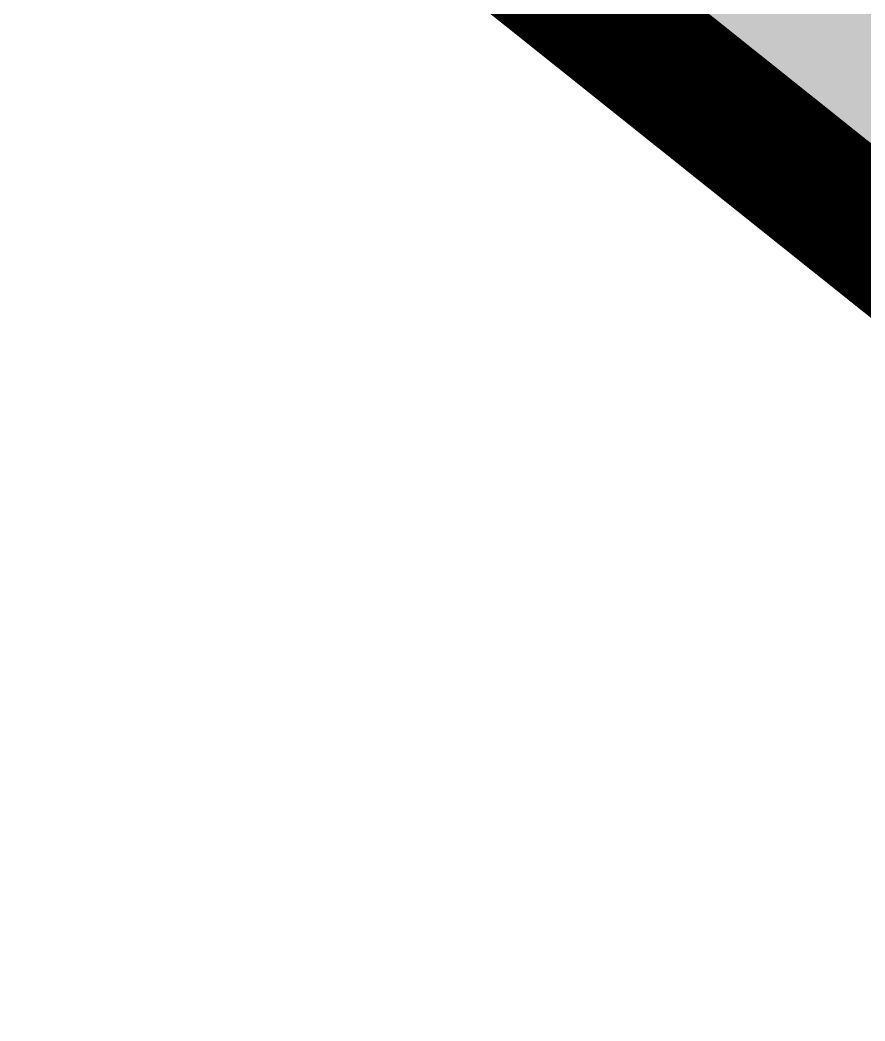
# Model space of a CAD drawing. Header units: inches. Extents: x 218980 to 233865, y 587194 to 599270.
# Drawn here: x 219029.03 to 219035.22, y 587355.55 to 587362.88 of the extents above; entities that cross this region are included whole.
import ezdxf

# ---------------------------------------------------------------- set-up
doc = ezdxf.new("R2010")
doc.units = ezdxf.units.IN
doc.header["$MEASUREMENT"] = 0
for name, pattern in [('01', [0]), ('DASHDOT2', [0.5, 0.25, -0.125, 0, -0.125]), ('State_Boundary_2', [13.5, 5, -1.6, 0.3, -1.6, 5])]:
    doc.linetypes.add(name, pattern=pattern)
for name, color, linetype, lineweight in [('Minor Contour', 250, 'Continuous', 0), ('Planning Boundary', 222, '01', 0), ('Proposed Urban Design', 250, 'Continuous', 0), ('Town Boundary', 220, 'DASHDOT2', 30)]:
    doc.layers.add(name, color=color, linetype=linetype, lineweight=lineweight)
doc.layers.add('Open Space Within Settlement Active', color=7, linetype='01', lineweight=0, true_color=0xb1d336)
doc.layers.add('Open Space Within Settlement Passive', color=7, linetype='01', lineweight=0, true_color=0xcbe279)

msp = doc.modelspace()

# ---------------------------------------------------------------- hatches: boundary and pattern name
at = {"layer": 'Open Space Within Settlement Passive'}
h = msp.add_hatch(color=256, dxfattribs=at)
h.dxf.hatch_style = 1
h.paths.add_polyline_path([(219038.8372, 587384.8248), (219045.8741, 587380.4951), (219063.5197, 587353.3825), (219061.4233, 587347.7004), (219038.0859, 587359.0816), (219026.7877, 587368.1024)])

# ---------------------------------------------------------------- linework, layer by layer
at = {"layer": 'Minor Contour'}
msp.add_lwpolyline([(219035.078, 587361.484), (219037.187, 587360.873), (219037.432, 587360.642), (219039.451, 587360.721), (219051.38, 587362.005), (219051.597, 587362.245), (219052.329, 587362.151), (219053.016, 587362.403), (219061.472, 587361.966), (219069.1497, 587362.6325), (219073.5261, 587363.5732), (219075.5758, 587362.9645), (219078.0687, 587363.3518), (219080.1738, 587363.1859), (219082.2789, 587362.3005), (219084.265, 587362.415), (219086.789, 587364.031), (219089.151, 587365.946), (219094.266, 587371.238), (219102.778, 587375.44), (219104.582, 587378.096), (219106.31, 587381.234)], dxfattribs=at)
at = {"layer": 'Open Space Within Settlement Active'}
msp.add_lwpolyline([(219046.5051, 587395.4664), (219026.7877, 587368.1024), (219038.0859, 587359.0816), (219059.3453, 587348.4671), (219066.3297, 587345.8902), (219075.6579, 587343.9946), (219091.8011, 587366.52), (219091.8626, 587383.6203)], dxfattribs=at)
at = {"layer": 'Planning Boundary', "lineweight": 5, "const_width": 1}
msp.add_lwpolyline([(219180.0987, 587615.2057), (219179.4799, 587586.322), (219133.3656, 587559.1699), (219091.3967, 587544.2837), (219048.906, 587533.2001), (219016.8529, 587502.1863), (219012.0062, 587498.1507), (218982.9416, 587477.1496), (218980.2173, 587473.0758), (218991.8411, 587441.6318), (219001.3725, 587412.6667), (219011.6497, 587392.0097), (219013.4069, 587378.786), (219038.0859, 587359.0816), (219059.3453, 587348.4671), (219066.3297, 587345.8902), (219084.9861, 587342.0991), (219126.3282, 587356.3554), (219182.0733, 587360.4554), (219185.9477, 587349.3214), (219219.5001, 587319.3424), (219222.2836, 587310.4277)], dxfattribs=at)
at = {"layer": 'Proposed Urban Design'}
msp.add_lwpolyline([(219038.8372, 587384.8248), (219045.8741, 587380.4951), (219063.5197, 587353.3825), (219061.4233, 587347.7004), (219038.0859, 587359.0816), (219026.7877, 587368.1024)], close=True, dxfattribs=at)
at = {"layer": 'Town Boundary', "linetype": 'State_Boundary_2'}
msp.add_lwpolyline([(219222.2836, 587310.4277), (219219.5001, 587319.3424), (219185.9477, 587349.3214), (219182.0733, 587360.4554), (219126.3282, 587356.3554), (219084.9861, 587342.0991), (219066.3297, 587345.8902), (219059.3453, 587348.4671), (219038.0859, 587359.0816), (219013.4069, 587378.786), (219011.6497, 587392.0097), (219001.3725, 587412.6667), (218991.8411, 587441.6318), (218980.2173, 587473.0758), (218982.9416, 587477.1496), (219012.0062, 587498.1507), (219016.8529, 587502.1863), (219048.906, 587533.2001), (219091.3967, 587544.2837), (219133.3656, 587559.1699), (219179.4799, 587586.322), (219180.0987, 587615.2057)], dxfattribs=at)

doc.saveas('drawing.dxf')
